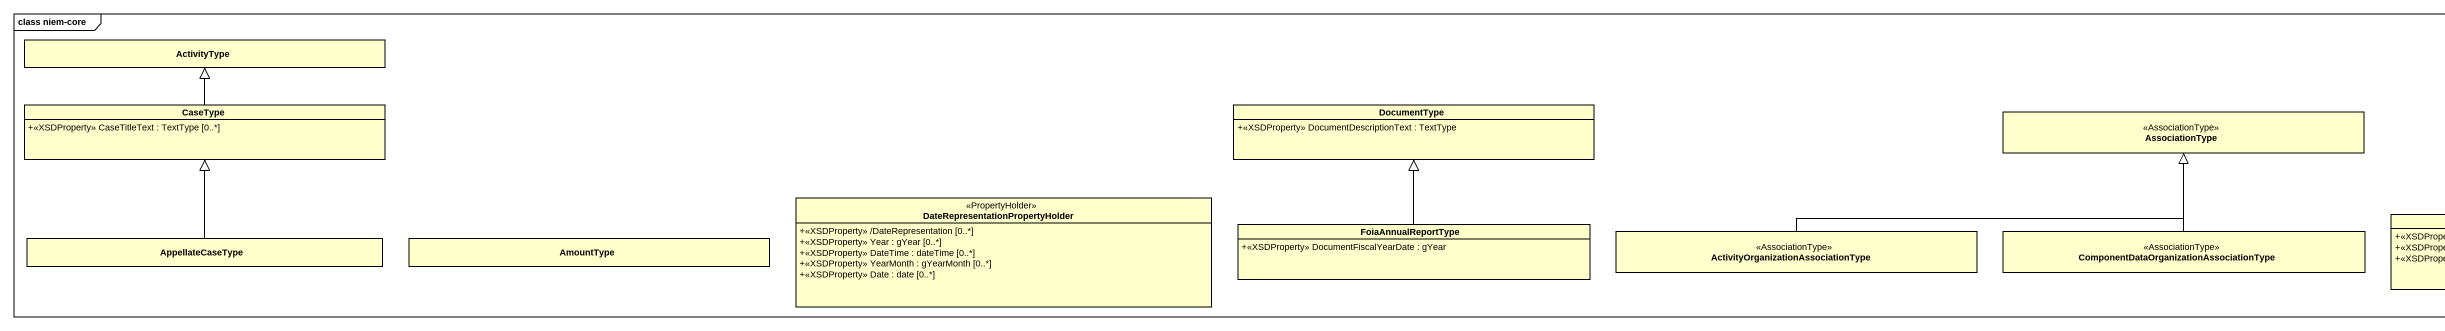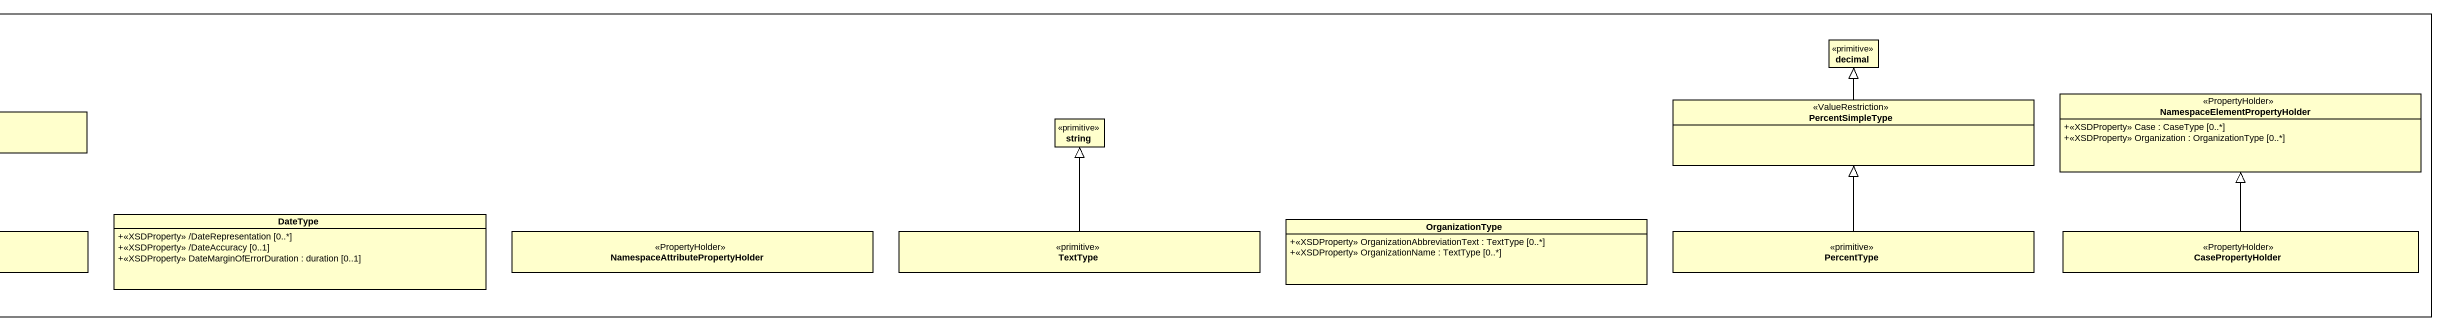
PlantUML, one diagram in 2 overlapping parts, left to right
@startuml
mainframe class niem-core
hide circle
hide empty members
skinparam classAttributeIconSize 0
class ActivityType
class decimal <<primitive>>
class CaseType {
  +<<XSDProperty>> CaseTitleText : TextType [0..*]
}
class DocumentType {
  +<<XSDProperty>> DocumentDescriptionText : TextType
}
class AssociationType <<AssociationType>>
class string <<primitive>>
class PercentSimpleType <<ValueRestriction>>
class "NamespaceElementPropertyHolder" as NamespaceElementPropertyHold <<PropertyHolder>> {
  +<<XSDProperty>> Case : CaseType [0..*]
  +<<XSDProperty>> Organization : OrganizationType [0..*]
}
class "DateRepresentationPropertyHolder" as DateRepresentationPropertyHo <<PropertyHolder>> {
  +<<XSDProperty>> /DateRepresentation [0..*]
  +<<XSDProperty>> Year : gYear [0..*]
  +<<XSDProperty>> DateTime : dateTime [0..*]
  +<<XSDProperty>> YearMonth : gYearMonth [0..*]
  +<<XSDProperty>> Date : date [0..*]
}
class AppellateCaseType
class AmountType
class FoiaAnnualReportType {
  +<<XSDProperty>> DocumentFiscalYearDate : gYear
}
class "ActivityOrganizationAssociationType" as ActivityOrganizationAssociat <<AssociationType>>
class "ComponentDataOrganizationAssociationType" as ComponentDataOrganizationAss <<AssociationType>>
class DateType {
  +<<XSDProperty>> /DateRepresentation [0..*]
  +<<XSDProperty>> /DateAccuracy [0..1]
  +<<XSDProperty>> DateMarginOfErrorDuration : duration [0..1]
}
class "NamespaceAttributePropertyHolder" as NamespaceAttributePropertyHo <<PropertyHolder>>
class TextType <<primitive>>
class OrganizationType {
  +<<XSDProperty>> OrganizationAbbreviationText : TextType [0..*]
  +<<XSDProperty>> OrganizationName : TextType [0..*]
}
class PercentType <<primitive>>
class CasePropertyHolder <<PropertyHolder>>
CaseType -up-|> ActivityType
PercentSimpleType -up-|> decimal
AppellateCaseType -up-|> CaseType
FoiaAnnualReportType -up-|> DocumentType
ActivityOrganizationAssociat -right-|> AssociationType
ComponentDataOrganizationAss -up-|> AssociationType
TextType -up-|> string
PercentType -up-|> PercentSimpleType
CasePropertyHolder -up-|> NamespaceElementPropertyHold
@enduml
